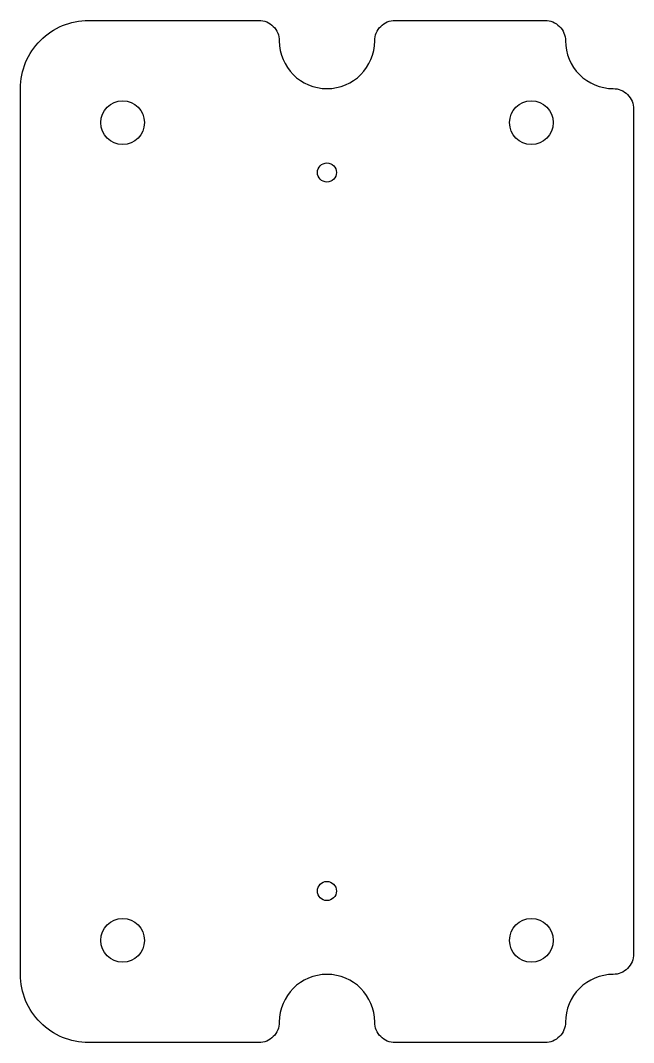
# Model space of a CAD drawing. Header units: millimetres. Extents: x -47.5 to -2.5, y 2.5 to 77.5.
import ezdxf

# ---------------------------------------------------------------- set-up
doc = ezdxf.new("R2010")
doc.units = ezdxf.units.MM
doc.layers.get('0').update_dxf_attribs({"linetype": 'CONTINUOUS'})

msp = doc.modelspace()

# ---------------------------------------------------------------- linework, layer by layer
msp.add_lwpolyline([(-42.5, 2.5, -0.414214), (-47.5, 7.5), (-47.5, 72.5, -0.414214), (-42.5, 77.5), (-30, 77.5, -0.414214), (-28.5, 76, 1), (-21.5, 76, -0.414214), (-20, 77.5), (-9, 77.5, -0.414214), (-7.5, 76, 0.414214), (-4, 72.5, -0.414214), (-2.5, 71), (-2.5, 9, -0.414214), (-4, 7.5, 0.414214), (-7.5, 4, -0.414214), (-9, 2.5), (-20, 2.5, -0.414214), (-21.5, 4, 1), (-28.5, 4, -0.414214), (-30, 2.5)], format="xyb", close=True)
for centre, radius in [((-40, 70), 1.6), ((-10, 70), 1.6), ((-25.001, 66.34), 0.7), ((-25.006, 13.62), 0.7), ((-40, 10), 1.6), ((-10, 10), 1.6)]:
    msp.add_circle(centre, radius)

doc.saveas('drawing.dxf')
